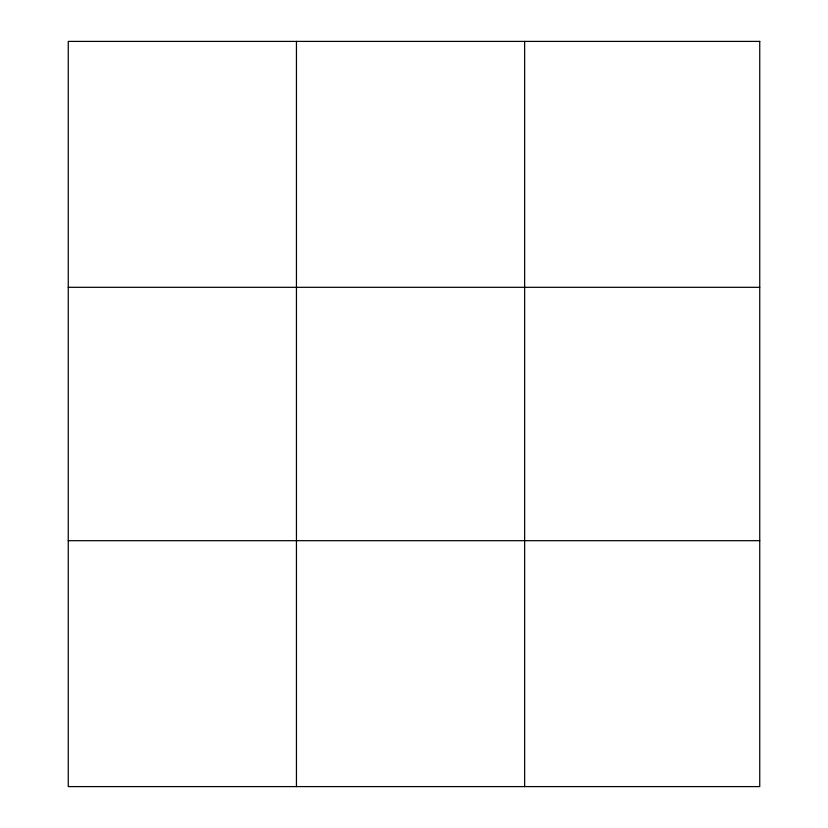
<?xml version="1.0" encoding="UTF-8"?>
<svg xmlns="http://www.w3.org/2000/svg" width="828" height="828" viewBox="0 0 828 828"><rect width="100%" height="100%" fill="white"/><g stroke="black" fill="none" stroke-linecap="round" stroke-linejoin="round"><path stroke-width="1.24" d="M296.445 786.6L296.445 41.4M524.641 786.6L524.641 41.4M68.258 287.316L759.742 287.316M68.258 540.684L759.742 540.684M759.742 41.4L759.742 786.6L68.258 786.6L68.258 41.4L759.742 41.4"/></g></svg>
